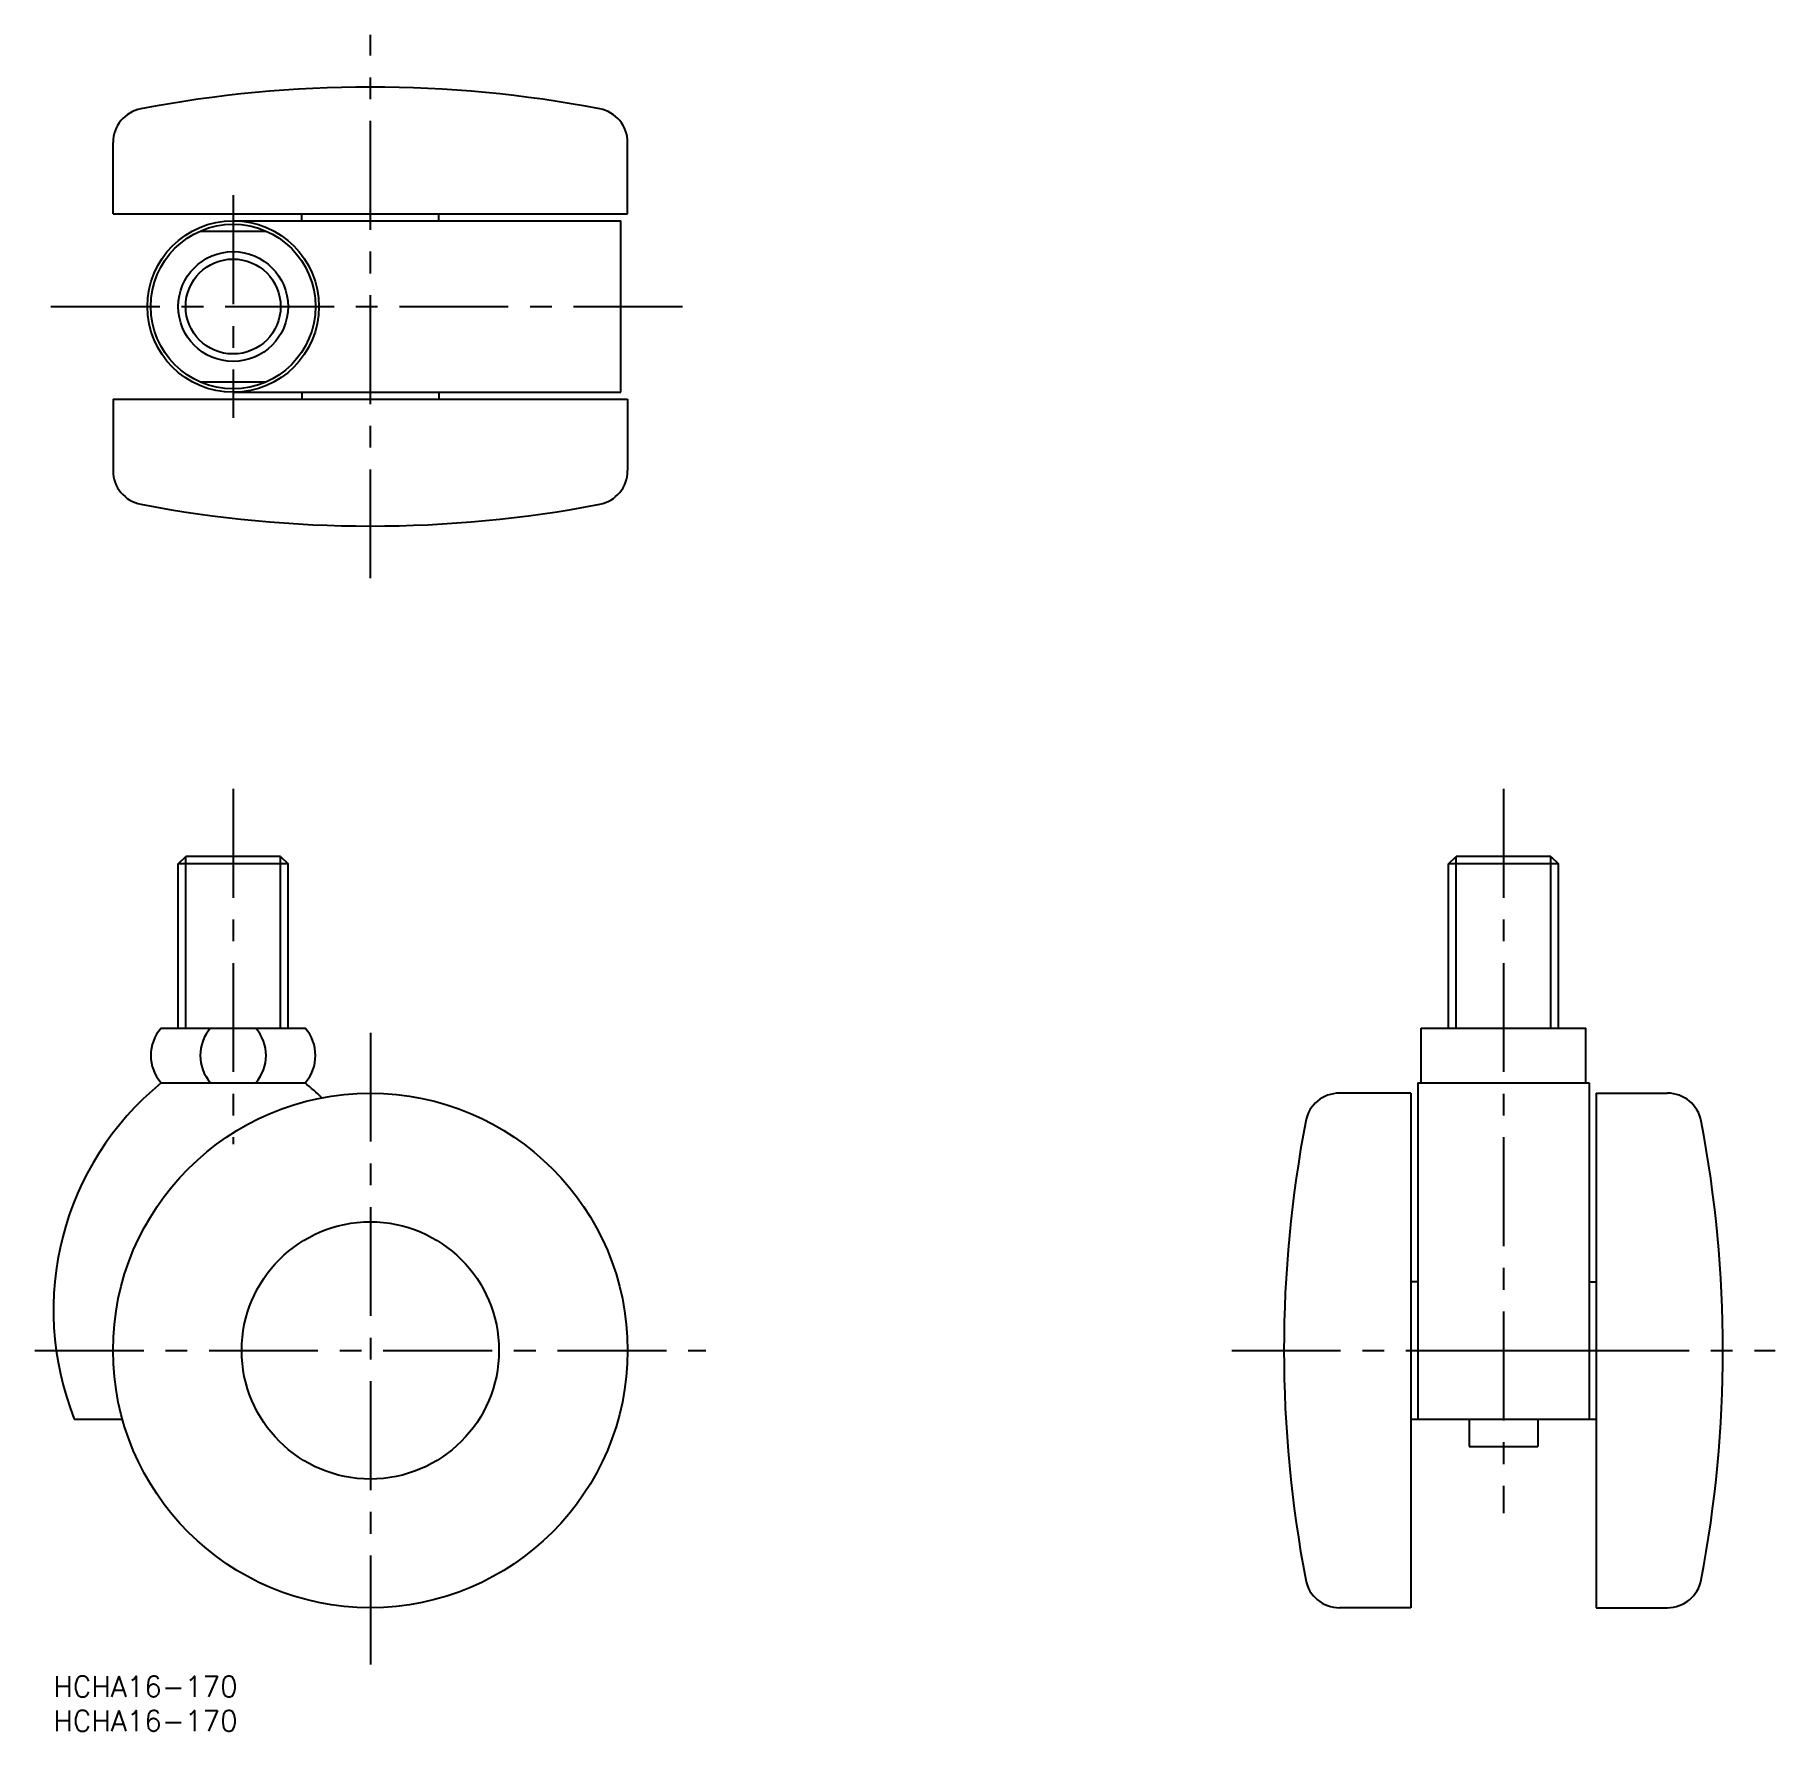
# Model space of a CAD drawing. Extents: x -3 to 251, y -8 to 239.
import ezdxf

# ---------------------------------------------------------------- set-up
doc = ezdxf.new("R2010")
doc.units = 0
doc.header["$LTSCALE"] = 0.5
doc.linetypes.add('CENTER', pattern=[50.8, 31.75, -6.35, 6.35, -6.35])
for name, color, linetype in [('MSM_CENTER', 1, 'CENTER'), ('MSM_CONTINUOUS', 7, 'CONTINUOUS'), ('MSM_NARROW', 5, 'CONTINUOUS'), ('MSM_PART_NUMBER', 7, 'CONTINUOUS')]:
    doc.layers.add(name, color=color, linetype=linetype)
doc.styles.get("Standard").update_dxf_attribs({"font": 'txt.shx', "height": 3, "bigfont": 'bigfont.shx'})

# ---------------------------------------------------------------- blocks, each defined once
blk = doc.blocks.new('*U2')
at = {"layer": 'MSM_PART_NUMBER'}
blk.add_text('HCHA16-170', height=3, dxfattribs=at).set_placement((0, -3))
blk = doc.blocks.new('*U3')
at = {"layer": 'MSM_PART_NUMBER'}
blk.add_text('HCHA16-170', height=3, dxfattribs=at).set_placement((0, -8))

msp = doc.modelspace()

# ---------------------------------------------------------------- linework, layer by layer
at = {"layer": 'MSM_CENTER'}
for p, q in [((46.2, 160.05), (46.2, 239.28)), ((26.2, 215.88), (26.2, 183.45)), ((-0.37, 199.67), (92.77, 199.67)), ((26.2, 129.37), (26.2, 77.59)), ((211.38, 129.37), (211.38, 23.76)), ((46.2, 93.81), (46.2, 1.19)), ((-2.71, 47.5), (95.11, 47.5)), ((171.76, 47.5), (250.99, 47.5))]:
    msp.add_line(p, q, dxfattribs=at)
at = {"layer": 'MSM_CONTINUOUS'}
for p, q in [((8.7, 213.17), (8.7, 223.58)), ((83.7, 213.17), (83.7, 223.58)), ((8.7, 213.17), (83.7, 213.17)), ((36.2, 212.17), (36.2, 213.17)), ((56.2, 212.17), (56.2, 213.17)), ((21.4, 210.67), (31, 210.67)), ((26.2, 212.17), (82.7, 212.17)), ((82.7, 187.17), (82.7, 212.17)), ((21.4, 188.67), (31, 188.67)), ((8.7, 186.17), (83.7, 186.17)), ((8.7, 186.17), (8.7, 175.75)), ((26.2, 187.17), (82.7, 187.17)), ((36.2, 187.17), (36.2, 186.17)), ((56.2, 187.17), (56.2, 186.17)), ((83.7, 186.17), (83.7, 175.75)), ((18.2, 118.42), (19.28, 119.5)), ((33.12, 119.5), (19.28, 119.5)), ((33.12, 119.5), (34.2, 118.42)), ((203.38, 118.42), (204.46, 119.5)), ((218.29, 119.5), (204.46, 119.5)), ((218.29, 119.5), (219.38, 118.42)), ((34.2, 118.42), (18.2, 118.42)), ((18.2, 94.5), (18.2, 118.42)), ((34.2, 94.5), (34.2, 118.42)), ((219.38, 118.42), (203.38, 118.42)), ((203.38, 94.5), (203.38, 118.42)), ((219.38, 94.5), (219.38, 118.42)), ((15.7, 94.5), (36.7, 94.5)), ((199.38, 94.5), (223.38, 94.5)), ((199.38, 86.5), (199.38, 94.5)), ((223.38, 86.5), (223.38, 94.5)), ((15.7, 86.5), (36.7, 86.5)), ((198.88, 86.5), (223.88, 86.5)), ((198.88, 86.5), (198.88, 37.5)), ((223.88, 86.5), (223.88, 37.5)), ((197.88, 85), (187.46, 85)), ((197.88, 85), (197.88, 10)), ((224.88, 85), (224.88, 10)), ((224.88, 85), (235.29, 85)), ((198.88, 57.5), (197.88, 57.5)), ((223.88, 57.5), (224.88, 57.5)), ((198.88, 47.5), (223.88, 47.5)), ((3.05, 37.5), (10.06, 37.5)), ((197.88, 37.5), (224.88, 37.5)), ((206.38, 37.5), (206.38, 33.5)), ((216.38, 37.5), (216.38, 33.5)), ((206.38, 33.5), (216.38, 33.5)), ((197.88, 10), (187.46, 10)), ((224.88, 10), (235.29, 10)), ((227.48, 10), (227.48, 10))]:
    msp.add_line(p, q, dxfattribs=at)
for centre, radius in [((26.2, 199.67), 12.5), ((26.2, 199.67), 12), ((26.2, 199.67), 8), ((46.2, 47.5), 37.5), ((46.2, 47.5), 18.75)]:
    msp.add_circle(centre, radius, dxfattribs=at)
for centre, radius, start, end in [((46.2, 53.88), 177.78, 79.1581, 100.8419), ((13.7, 223.58), 5, 100.8419, 180), ((78.7, 223.58), 5, 0, 79.1581), ((13.7, 175.75), 5, 180, 259.1581), ((78.7, 175.75), 5, 280.8419, 0), ((46.2, 345.45), 177.78, 259.1581, 280.8419), ((20.28, 90.5), 6.08, 138.8879, 221.1121), ((27.49, 90.5), 6.08, 138.8879, 221.1121), ((24.91, 90.5), 6.08, 318.8879, 41.1121), ((32.12, 90.5), 6.08, 318.8879, 41.1121), ((42.82, 53.36), 42.82, 129.2956, 201.7444), ((9.58, 53.36), 42.82, 46.3235, 50.7044), ((187.46, 80), 5, 90, 169.1581), ((235.29, 80), 5, 10.8419, 90), ((357.16, 47.5), 177.78, 169.1581, 190.8419), ((65.59, 47.5), 177.78, 349.1581, 10.8419), ((187.46, 15), 5, 190.8419, 270), ((235.29, 15), 5, 270, 349.1581)]:
    msp.add_arc(centre, radius, start, end, dxfattribs=at)
at = {"layer": 'MSM_NARROW'}
for p, q in [((19.28, 94.5), (19.28, 119.5)), ((33.12, 94.5), (33.12, 119.5)), ((204.46, 94.5), (204.46, 119.5)), ((218.29, 94.5), (218.29, 119.5))]:
    msp.add_line(p, q, dxfattribs=at)
msp.add_circle((26.2, 199.67), 6.92, dxfattribs=at)

# ---------------------------------------------------------------- block references
at = {"layer": 'MSM_CONTINUOUS'}
for name in ['*U2', '*U3']:
    msp.add_blockref(name, (0, 0), dxfattribs=at)

doc.saveas('drawing.dxf')
